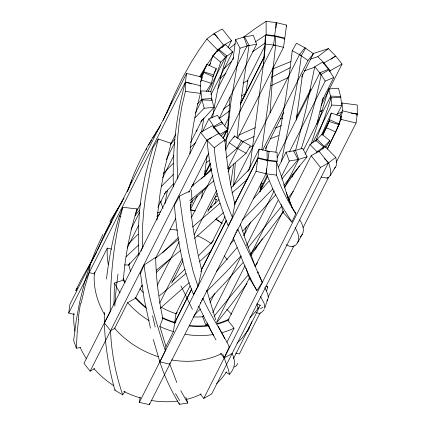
<?xml version="1.0" encoding="UTF-8"?>
<svg xmlns="http://www.w3.org/2000/svg" width="426" height="426" viewBox="0 0 426 426"><rect width="100%" height="100%" fill="white"/><g stroke="black" fill="none" stroke-linecap="round" stroke-linejoin="round"><path stroke-width="0.64" d="M104.311 312.327C103.912 338.649 107.874 364.922 114.924 390.248L122.72 394.843L125.047 391.249M80.296 347.632L76.329 348.186L77.175 332.754L78.581 319.244M263.561 63.911L263.619 62.782M263.758 59.965L265.451 35.172L275.489 36.396L275.611 45.31L273.812 61.962L261.809 149.739M106.484 279.115C108.939 257.783 113.209 236.659 119.285 216.062A149.819 80.152 7.9 0 0 120.329 213.895L122.8 207.254L131.767 208.351A118.14 63.208 7.9 0 0 137.188 208.868C129.733 231.952 125.26 255.951 123.348 280.116L114.482 283.029L113.918 304.878M273.183 68.048L270.057 112.842M227.489 131.251L227.553 130.324M235.29 163.169L233.56 186.162M266.601 168.824L266.5 173.797L273.561 190.741L280.548 203.958L291.826 222.047L295.83 213.607L294.904 212.132M94.327 273.279L94.29 273.833L107.293 248.092L111.553 249.109M192.728 186.061L192.824 184.735M227.654 128.94L230.168 96.856M189.879 153.775L191.466 138.04L193.542 124.259L196.908 107.512L200.444 93.379L200.417 84.476L201.541 76.989L186.588 73.405L69.907 304.398L68.708 313.078L74.31 314.42M94.348 273.002L94.396 272.448M264.791 307.487L264.12 303.307L260.563 296.56M156.944 220.002L160.155 192.941L164.777 167.945L171.076 143.317L175.831 133.961M190.422 208.607L191.141 201.487M265.451 35.172L265.574 44.086L263.572 63.027L249.828 167.711M233.027 59.826L235.573 39.623L244.561 36.86L249.029 45.428L241.59 96.02L236.984 137.832M201.674 198.218L202.483 191.04M196.759 130.995L196.887 129.823M225.647 148.562L230.935 101.873L240.035 48.191L235.573 39.623M281.304 161.795L295.388 93.837L298.77 74.497L301.342 55.673L305.586 48.17L296.491 43.196L292.247 50.699L289.573 72.292L285.873 97.245L281.235 124.163L275.84 152.093M211.376 137.822L209.874 138.471L207.127 140.553C209.406 169.905 217.351 198.537 228.208 225.817L228.283 225.152M302.577 73.986L296.256 120.073M266.404 145.958L265.781 150.799M222.116 223.394L216.301 219.326L216.467 218.075M204.299 176.295L207.084 155.81M81.158 303.126L85.014 286.325L89.151 272.603L90.349 263.923L95.552 250.456L102.916 234.497M234.715 204.091L257.863 158.302L267.832 160.693L266.026 173.707L149.345 404.7L139.377 402.309L140.101 397.101M68.708 313.078L185.39 82.085L186.588 73.405M149.345 404.7L149.526 403.401M185.848 397.16L187.797 403.049L179.437 404.311C171.348 390.94 164.617 376.722 159.825 361.839L160.006 360.534M176.854 382.601L169.788 364.23L159.825 361.839L165.315 350.63L165.954 346.466L173.446 331.62L174.628 323.073L191.764 289.121M176.103 321.151L174.703 322.53L175.906 313.855L190.065 285.819M190.747 206.615L191.088 204.134M169.788 364.23L169.969 362.925M139.377 402.309L256.063 171.321L257.863 158.302M257.938 157.758L259.136 149.079L269.104 151.47L267.906 160.149L257.938 157.758L234.529 204.102M224.71 141.629L273.551 44.938L274.749 36.263L284.717 38.649L283.514 47.329L237.564 138.301M284.211 39.256L284.792 38.111L286.591 25.091L276.628 22.7L274.493 36.375M336.21 162.269L356.067 123.002L357.265 114.328L342.318 110.744L342.211 103.033L357.27 105.004L357.292 113.907L356.471 114.216M193.1 185.656L193.457 183.089M233.704 163.808L230.572 184.911M261.436 181.907L259.903 191.865M338.798 124.003L341.114 119.418L342.318 110.744L339.794 115.755M212.574 117.778C215.849 96.883 220.157 76.078 226.861 55.992L218.937 49.475L212.776 55.684L209.672 65.274M201.535 131.607L203.91 117.981M242.932 83.081L247.884 80.498L245.695 93.267L240.583 102.98M164.91 203.633L167.53 190.081M208.729 153.168L189.437 191.253L179.341 196.136A143.567 38.841 -38.4 0 1 177.349 199.932L174.404 205.002C176.902 235.381 181.455 266.101 193.516 294.323L193.665 293.487M228.208 225.817L232.388 217.377L232.681 215.758A97.394 14.841 -76.5 0 1 234.907 204.155C229.752 183.01 226.723 161.395 224.864 139.728L217.75 132.502L212.457 125.697L200.614 132.369L83.933 363.362L90.131 371.184L94.641 368.644M275.771 28.148L276.154 22.615L266.112 21.3L254.604 28.989L243.07 37.472M301.182 148.924C308.972 124.429 316.353 99.743 321.135 74.459L328.904 69.859L322.551 62.121L314.777 66.722L305.751 110.462L295.58 150.357M244.343 235.173L246.239 226.781M323.148 97.767L316.837 124.227M200.497 81.856L201.578 80.163L203.692 71.744L213.506 74.923L211.392 83.342L206.232 91.484M323.137 134.568L329.149 121.49L331.263 113.066L341.077 116.245L338.963 124.669L327.413 148.908M260.062 305.623L260.185 305.186L256.905 303.844M191.189 83.789L189.25 83.011L185.363 82.5L185.385 91.404L181.897 106.18L179.399 121.08L177.828 136.032L177.157 149.095L177.125 164.122L177.791 178.963M122.8 207.254C113.524 241.297 110.254 276.703 110.227 311.907L104.375 322.887L110.574 330.714C111.335 352.552 115.702 374.177 122.72 394.843M185.363 82.5C175.773 116.367 172.274 151.773 173.419 186.897M170.267 144.92L171.076 143.317L158.238 138.988L150.969 167.503L145.463 197.025L143.866 209.592L142.763 223.203L142.369 236.419L142.582 247.32L141.443 250.227M315.852 140.649L324.17 118.838L331.055 97.948L340.816 97.16L338.462 88.193L328.702 88.981L319.026 120.34L311.092 143.988M210.737 91.654L220.7 62.201L226.861 55.992M293.312 173.579L292.193 177.024M218.618 50.449L218.937 49.475M264.626 308.323L268.375 297.428L267.672 293.913L264.812 287.625M127.502 191.854C135.005 168.004 146.933 145.729 160.82 125.02M255.573 249.242L256.74 245.823M321.183 177.083L327.067 178.148L327.306 177.472M165.954 346.466L159.83 326.476L162.833 318.419C158.52 298.328 156.06 277.837 155.666 257.288A118.971 32.19 -38.4 0 1 152.018 259.775L144.079 265.02L141.72 270.569A146.283 39.575 -38.4 0 1 140.42 273.226L144.164 298.919L150.431 328.217M214.651 198.713A83.608 69.475 26.8 0 1 216.36 199.48L214.683 204.017M291.826 222.047L283.285 212.59L283.86 211.115M128.119 189.783L129.658 185.784M166.981 112.784L173.899 95.845L182.174 78.49L191.327 62.036L199.693 48.974L206.871 39.016L213.953 33.649L216.712 36.45L217.856 38.356M137.188 208.868L136.059 211.738M129.834 185.337L130.537 183.563M130.718 183.121L131.788 180.47M96.926 251.803L90.349 263.923L89.423 266.628L84.348 283.146L79.502 302.934L76.243 320.533L73.655 340.417L76.329 348.186M97.543 250.296C105.014 232.218 113.886 214.72 124.057 198.01M163.126 120.409L171.912 101.047M141.112 251.026L141.278 250.626M203.49 72.345L206.876 64.417L216.323 68.677L212.936 76.605L203.49 72.345L200.886 77.495M322.573 135.17L326.327 127.736L329.719 119.807L339.165 124.067L335.779 131.996L327.109 149.159M155.373 257.959L155.666 257.288M331.263 113.066L321.646 134.808M340.06 118.561L341.077 116.245M202.675 298.701L202.936 298.248C210.226 315.229 221.083 330.31 229.305 346.796L224.214 357.957L203.766 398.432L200.129 393.837M288.588 200.369L311.156 155.703L319.047 151.257L328.345 162.993L320.453 167.439L262.336 282.374L256.926 290.569C247.208 274.014 240.93 255.754 233.246 238.235L233.528 237.617M234.087 236.398L234.364 235.796M234.912 234.614L235.189 234.028M76.563 290.851L75.833 290.41L80.322 281.245L92.314 259.706M200.023 86.329L200.337 85.669L185.39 82.085M235.732 232.878L236.004 232.314M210.066 163.68L204.246 175.342M235.647 353.101L239.38 353.995L260.153 312.849M218.426 133.988L218.655 133.524L206.812 140.197L90.131 371.184M327.067 178.148C333.558 175.741 329.676 167.487 328.702 162.759L324.516 158.616M213.735 34.549L214.305 33.414L222.202 28.968L231.499 40.71L228.027 47.584M200.518 77.005L206.876 64.417M217.579 51.615L218.447 49.901L225.599 44.602L232.644 51.881L210.966 94.79M222.175 47.536L223.602 45.156L231.499 40.71M130.979 229.374L139.648 212.212M166.236 159.574L174.905 142.412M200.337 92.064L200.918 90.919L210.902 91.318L211.946 100.312L201.961 99.913L195.316 113.071M214.012 73.256L216.323 68.677M127.113 248.092L138.674 225.21M162.657 177.722L173.93 155.41M208.149 91.505L225.492 57.18L232.644 51.881M124.349 264.908L128.716 265.084L129.871 262.794M157.902 207.297L165.996 191.279M190.56 142.646L202.409 119.189M217.872 88.512L233.475 57.617M202.254 132.028L208.905 118.865L217.446 115.324L222.718 123.599L214.177 127.14L213.602 128.285M210.71 117.965L247.123 45.875L243.88 37.019L253.379 35.411L256.622 44.267L219.055 118.641M114.647 328.419L127.651 302.673L135.367 298.333L142.018 285.127M155.426 258.534L175.672 218.485M188.899 192.318L189.437 191.253L189.085 191.94M224.497 125.899L229.081 116.825M247.123 81.105L264.599 46.519M275.766 24.404L276.628 22.7M210.103 163.728L206.866 170.134L204.959 171.332M223.048 138.109L227.09 130.1M227.633 129.03L228.171 127.965M240.844 102.874L264.317 56.488M204.235 175.863L210.3 163.845M223.016 138.674L227.931 128.945M240.36 104.343L264.344 56.86M190.603 209.139L197.254 195.981M209.97 170.81L211.126 168.52M286.032 26.199L286.591 25.091M157.29 285.18L179.255 241.702M191.396 217.67L212.782 175.331M225.498 150.16L229.252 142.721L234.662 135.937L243.118 141.858L237.713 148.642L227.596 168.664M233.794 137.657L234.662 135.937M159.681 303.115L182.221 258.486M194.075 235.03L216.616 190.406M171.737 283.173L183.004 260.861M207.861 211.658L217.111 193.351M228.091 171.609L230.402 167.029M216.301 219.326L216.882 218.181M233.065 186.141L299.537 54.555L304.941 47.771L313.398 53.687L301.549 77.149M211.45 243.48L225.035 216.594M247.868 171.396L259.136 149.079M174.703 322.53L191.753 288.775M201.29 269.898L226.435 220.12M201.189 270.43L226.408 220.53M262.618 150.298L307.993 60.471L313.398 53.687M265.425 148.663L283.631 112.618M267.688 160.975L267.832 160.693L276.506 161.752L282.949 180.959L287.87 198.101M323.568 63.73L324 62.888L335.842 56.216L342.041 64.044L329.186 89.476M260.201 189.346L267.209 175.464M296.15 118.13L310.873 88.922M259.823 191.817L267.624 176.369M277.161 157.487L319.937 72.814L328.478 69.268L333.75 77.543L321.902 100.999M208.575 325.347L206.04 325.773L202.797 316.917L203.378 315.772M210.023 302.614L214.645 293.461M243.837 235.679L250.77 221.946M278.519 167.019L286.032 152.146L295.532 150.532L298.775 159.388L284.323 187.994M329.618 71.856L330.198 70.711L342.041 64.044M289.371 152.029L325.208 81.089L333.75 77.543M207.483 322.913L206.04 325.773L207.563 323.962M212.686 312.615L241.297 255.973M246.787 245.104L274.243 190.752M281.181 177.019L289.275 161.001L286.032 152.146M321.082 105.51L328.627 90.584M216.696 321.875L245.019 265.803M250.509 254.934L277.965 200.582M303.541 149.877L330.709 96.1L340.688 96.5L341.737 105.494L336.822 115.217M305.096 154.255L310.011 144.526L317.162 139.233L324.207 146.512L323.339 148.227M312.679 142.854L331.753 105.094L330.709 96.1M249.849 277.065L227.926 320.469L234.023 328.18L226.994 342.094M255.318 266.234L283.093 211.253M322.205 134.68L329.719 119.807M316.475 152.95L317.056 151.805L324.207 146.512M318.717 151.912L318.861 151.629M318.909 151.534L325.113 146.555L335.784 157.391L336.545 161.779L336.306 165.517L330.15 175.784M257.677 273.082L258.215 272.012M337.142 128.072L339.165 124.067M225.78 372.175L229.449 374.363L228.501 369.912L224.214 357.957L262.336 282.374L249.971 254.791L237.628 229.034M328.345 162.993L211.663 393.986L203.766 398.432M267.224 287.475L267.693 286.544L265.856 286.102M249.024 327.748L259.258 307.513M233.384 358.761L249.679 326.497M247.485 331.657L249.53 327.61M356.695 115.462L357.265 114.328M268.156 297.007L294.031 245.695M135.17 214.321L140.836 203.111M303.211 227.521L328.659 177.2M286.426 244.705C290.335 247.378 294.781 247.357 297.305 243.129C300.389 238.182 297.652 232.143 295.122 227.601M170.725 144.004L171.076 143.317M301.038 235.999C305.41 231.499 302.764 224.55 299.829 220.034M193.516 294.323L197.957 286.309L192.983 270.936L188.601 252.133L183.095 222.665L179.341 196.136M234.497 204.927L234.912 204.15M200.311 302.993L200.577 302.492M146.07 149.872L146.73 148.647M267.879 299.387L266.862 300.836M200.763 271.65L200.976 271.25M201.194 270.856L201.626 270.063C196.461 248.406 192.089 226.499 190.278 204.278M260.286 189.554L261.91 186.641M297.652 242.527L302.364 234.194M201.631 300.554L201.892 300.085M148.733 145L150.101 142.588M226.27 157.796L237.064 148.237L241.313 140.734L250.408 145.708L246.164 153.211L228.208 168.914M202.158 299.616L202.419 299.158M292.082 246.819L292.481 246.127M264.147 309.526L262.304 311.784L259.226 313.84M109.908 221.419L122.209 201.557M150.33 142.188L151.491 140.197M200.603 76.861L203.692 71.744M199.597 76.632L206.37 65.716M315.144 141.485L321.955 134.211L329.878 140.729L325.949 147.215M152.907 137.816L154.356 135.452M322.402 149.084L323.717 146.933L329.878 140.729M229.449 374.363C235.221 367.91 235.86 361.477 232.111 353.511L224.214 357.957L220.572 353.367M155.085 134.275L155.581 133.492M77.095 288.423L77.346 288.024M76.84 288.817L75.833 290.41M155.825 133.104L157.327 130.771M114.924 390.248L115.308 389.652M158.083 129.611L158.594 128.844M261.74 239.737L262.411 238.73M158.85 128.455L159.622 127.305M207.334 64.246L217.542 49.858L223.602 45.156L214.305 33.414M261.404 240.237L251.01 255.334M299.483 165.932L285.223 186.316M208.894 65.801L210.779 63.091M249.86 279.525L250.589 278.503M246.936 283.594L231.371 304.436L216.674 322.796M282.571 212.851L267.017 233.501L250.312 254.024M257.506 262.746L255.163 265.861M293.21 191.343L288.205 197.872M335.48 167.301L334.277 168.483M281.767 179.074L298.093 159.548L293.626 150.985L302.62 148.221L307.082 156.784L283.769 185.401M248.811 274.083L214.07 316.23M281.661 206.221L247.905 247.815M170.948 143.961L174.782 139.307M246.862 245.238L247.597 244.322M134.989 215.684L139.755 210.061M202.797 316.917L203.548 316.023M237.138 247.527L216.546 271.261M268.992 181.066L253.268 198.963M242.926 262.672L226.653 281.043L209.198 299.851M128.716 265.084L139.041 253.481M275.718 194.783L259.551 212.963L242.767 231.014M164.622 193.644L173.451 183.798M200.912 121.682L213.953 107.427L211.6 98.459L201.839 99.253L197.323 104.13M240.573 256.319L225.977 272.182L206.674 291.506M272.864 188.872L242.463 219.928M163.259 173.504L173.222 163.366M161.31 186.466L173.26 174.495M213.953 107.427L204.192 108.22L194.927 117.816M128.013 244.338L138.152 234.146M276.415 162.056L277.204 161.241L277.081 152.322L267.043 151.097L267.166 160.016L266.378 160.826M200.401 309.01L194.059 315.496M250.035 168.659L230.913 187.962M234.092 240.014L230.152 244.013M213.506 240.663L198.857 255.398M126.133 256.718L138.519 245.056M266.01 172.621L266.82 171.811M175.906 313.855L177.285 312.482M223.762 68.89L231.845 61.174M162.444 252.927L165.341 250.083M184.905 269.221L171.806 281.89M165.671 249.764L178.196 237.649M201.248 178.893L211.498 168.941M170.416 258.886L156.486 272.32M207.169 186.876L190.278 202.882M219.033 199.592L208.197 209.842M211.514 250.557L199.65 261.585M141.32 286.677L142.247 285.814M220.098 78.522L226.014 73.139M300.857 236.174L300.479 236.515M221.035 135.91L227.878 129.685L221.52 121.948L213.751 126.554L220.104 134.286L227.878 129.685M156.875 216.669L159.516 214.251M247.975 178.739L231.925 193.058M236.75 200.465L234.3 202.707M223.378 212.622L194.666 238.352M190.113 147.641L195.864 142.486M189.171 282.64L160.203 308.312M196.12 131.112L197.009 130.329M192.568 226.999L220.178 203.127M178.414 239.332L155.128 258.577M189.81 200.662L213.799 180.885M159.276 295.974L186.018 273.465M229.289 48.623L235.248 43.67M180.853 250.168L156.299 270.233M211.663 170.059L191.295 186.604M300.341 236.627L300.058 236.845M219.193 118.556L229.587 110.888M310.421 59.161L317.791 56.685L328.414 48.633L335.528 55.859L330.997 59.145M232.388 217.377C222.835 195.289 216.259 171.806 214.241 147.779L224.864 139.728M328.702 162.759L335.784 157.391M223.224 109.253L229.539 104.578M142.582 247.32L143.424 246.697M252.581 51.764L265.297 42.898M255.206 42.067L266.149 34.655L274.823 35.72L284.792 38.111M241.67 95.994L245.695 93.267M206.322 162.594L209.459 160.469M110.574 330.714L115.084 328.174M271.618 77.266L290.255 67.659M140.42 273.226L141.049 272.901M271.128 85.647L288.248 77.543M238.784 135.117L255.227 127.694M243.054 141.443L254.157 136.544M249.466 147.497L253.188 145.873M272.906 68.826L290.942 61.568M215.737 199.735L216.36 199.48M270.297 138.796L278.46 135.58M275.175 128.056L281.506 125.585M337.616 113.785L341.556 112.246L342.302 112.315M304.249 70.956L314.707 67.154M341.38 103.353L342.211 103.033M261.079 186.37L262.331 185.901M215.119 197.158L217.303 196.354M320.341 111.202L322.423 110.451M317.764 121.117L319.063 120.659M312.956 53.644L328.414 48.633M240.035 48.191L249.029 45.428M298.093 159.548L307.082 156.784M160.623 201.226L161.145 201.067M208.176 324.633L208.809 326.747L209.331 326.598M280.457 118.945L282.672 118.348M261.133 183.936L263.502 183.414M296.778 115.116L297.838 114.903M247.123 45.875L256.622 44.267M289.275 161.001L298.775 159.388M320.182 111.394L321.156 111.266M331.753 105.094L341.737 105.494M351.189 113.183L357.292 113.907M265.574 44.086L275.611 45.31M267.166 160.016L277.204 161.241M185.385 91.404L200.444 93.379M266.5 173.797L276.538 175.113C281.314 188.697 287.885 201.61 295.83 213.607M273.551 44.938L283.514 47.329M341.114 119.418L356.067 123.002M256.063 171.321L266.026 173.707M190.939 209.864L195.3 210.907A62.223 51.706 26.8 0 0 190.497 209.927M89.151 272.603L94.758 273.945M255.973 312.599L259.828 313.525M119.285 216.062L120.888 216.536M201.578 80.163L211.392 83.342M329.149 121.49L338.963 124.669M162.279 318.185L162.833 318.419M326.327 127.736L335.779 131.996M292.247 50.699L301.342 55.673M237.064 148.237L246.164 153.211M299.537 54.555L307.993 60.471M229.252 142.721L237.713 148.642M212.776 55.684L220.7 62.201M315.794 140.415L323.717 146.933M317.791 56.685L324 62.888L330.198 70.711M206.871 39.016L217.542 49.858M207.127 140.553L214.241 147.779M218.447 49.901L225.492 57.18M310.011 144.526L317.056 151.805M226.776 309.303L231.622 314.303M314.777 66.722L321.135 74.459M311.156 155.703L320.453 167.439M200.614 132.369L206.812 140.197M228.959 346.327L229.305 346.796M319.937 72.814L325.208 81.089M208.905 118.865L214.177 127.14M256.926 290.569L249.332 278.087L245.909 267.986M187.797 403.049L180.768 390.722M222.457 46.019L222.846 46.658M213.655 335.928L208.809 326.747M223.267 335.826L218.261 326.38M123.093 279.621L123.348 280.116M216.003 339.969L205.188 319.42L198.692 306.129M262.336 282.374L260.052 277.683M223.549 336.412L224.103 337.568M224.369 338.137L224.63 338.702M292.822 208.862L287.412 196.317L290.985 204.805L286.405 192.595M222.707 354.049L224.214 357.957M160.65 201.796L163.025 208.287M253.976 262.943L244.897 238.086L240.307 224.023M178.947 402.842L179.437 404.311M165.315 350.63C156.172 322.674 147.524 294.329 144.079 265.02M254.226 263.689L254.466 264.429M215.689 319.857L206.807 290.244M159.825 361.839L153.307 339.485M254.924 265.888L255.147 266.607M281.043 204.352L283.285 212.59M328.702 88.981L331.055 97.948M201.839 99.253L204.192 108.22M325.113 146.555L325.288 147.353M200.918 90.919L201.961 99.913M138.887 255.147L138.37 240.711L138.551 225.743L139.536 210.742L141.395 195.694L144.686 178.052L149.249 159.926L153.115 147.252L156.518 142.146A144.712 77.42 7.9 0 0 158.238 138.988M276.506 161.752L276.538 175.113M266.112 21.3L266.149 34.655M78.251 319.212A366.866 309.233 3.4 0 1 80.599 303.046M179.719 400.536A366.866 86.169 -88.4 0 1 175.528 393.555M226.472 371.823A83.608 69.475 26.8 0 1 216.605 383.608M201.258 394.066A83.608 69.475 26.8 0 1 186.141 399.497M177.823 401.042A83.608 69.475 26.8 0 1 151.012 400.413M140.761 398.06A83.608 69.475 26.8 0 1 123.774 391.441M113.891 385.786A83.608 69.475 26.8 0 1 93.858 368.506M86.159 358.341A83.608 69.475 26.8 0 1 80.088 347.217M74.971 331.22A83.608 69.475 26.8 0 1 73.938 313.099M251.862 321.646A83.608 69.475 26.8 0 1 237.048 343.138M221.701 353.591A83.608 69.475 26.8 0 1 171.454 359.938M158.227 356.679A83.608 69.475 26.8 0 1 114.232 327.951M104.631 314.681A83.608 69.475 26.8 0 1 94.38 272.624M228.421 320.043A73.24 60.859 26.8 0 1 217.329 324.138M208.953 325.837A73.24 60.859 26.8 0 1 189.245 325.991M175.214 323.089A73.24 60.859 26.8 0 1 162.157 318.041M146.272 308.184A73.24 60.859 26.8 0 1 135.069 297.662M124.541 282.39A73.24 60.859 26.8 0 1 123.018 279.275M210.311 206.227A73.24 60.859 26.8 0 1 211.908 206.924M114.834 306.369A346.95 189.932 -58.8 0 1 118.034 274.046M104.253 234.955A364.581 303.392 -3.7 0 1 111.346 221.978M180.906 285.814A464.782 26.444 59.4 0 1 192.408 309.34M198.17 286.187A138.237 21.098 -76.5 0 1 201.807 270.073M155.202 327.024A364.581 71.877 88.1 0 1 152.551 315.698M237.554 363.453A346.95 40.198 47.9 0 1 234.263 366.994M192.222 203.064A496.876 285.287 -51.7 0 1 191.498 190.039M174.394 205.018A93.486 25.294 -38.4 0 1 174.995 204.81M262.911 307.119A364.581 45.406 10.3 0 1 260.44 308.781M233.251 237.676A97.341 14.835 -76.5 0 1 233.246 238.251M236.547 231.201A144.712 22.056 -76.5 0 1 237.357 229.566M260.206 277.651A148.605 72.266 60.6 0 1 258.886 274.85M258.028 272.975A148.605 72.266 60.6 0 1 257.602 272.038M294.914 212.121A97.927 47.6 60.6 0 1 291.262 206.099M247.884 80.498A144.712 22.056 -76.5 0 1 247.346 81.558M260.185 305.186A83.608 69.475 26.8 0 1 249.886 317.54M234.023 328.18A83.608 69.475 26.8 0 1 221.733 332.727M213.053 334.57A83.608 69.475 26.8 0 1 185.193 334.319M173.446 331.62A83.608 69.475 26.8 0 1 159.83 326.476M149.148 320.719A83.608 69.475 26.8 0 1 127.651 302.673M119.978 292.689A83.608 69.475 26.8 0 1 114.482 283.029M108.321 264.509A83.608 69.475 26.8 0 1 107.293 248.092M267.693 286.544A83.608 69.475 26.8 0 1 266.585 290.91M256.979 304.697A464.782 69.55 18.9 0 1 257.938 308.653M203.404 316.672A62.223 51.706 26.8 0 1 193.17 316.875M176.726 313.919A62.223 51.706 26.8 0 1 160.953 307.055M143.115 292.524A62.223 51.706 26.8 0 1 139.957 288.684M130.58 271.202A62.223 51.706 26.8 0 1 128.844 264.7M157.173 213.032A62.223 51.706 26.8 0 1 160.788 211.743M215.758 219.214A62.223 51.706 26.8 0 1 221.962 223.309M229.156 319.005A72.59 60.322 26.8 0 1 216.882 323.648M208.42 325.331A72.59 60.322 26.8 0 1 189.256 325.437M175.315 322.551A72.59 60.322 26.8 0 1 162.514 317.615M145.937 307.231A72.59 60.322 26.8 0 1 135.793 297.646M125.1 282.22A72.59 60.322 26.8 0 1 123.215 278.295M159.899 202.153A72.59 60.322 26.8 0 1 161.097 201.86M210.22 206.775A72.59 60.322 26.8 0 1 211.376 207.281M170.065 229.582A62.223 51.706 26.8 0 1 177.626 230.157M197.483 235.759A62.223 51.706 26.8 0 1 211.056 243.544M224.289 255.93A62.223 51.706 26.8 0 1 227.287 259.86"/></g></svg>
